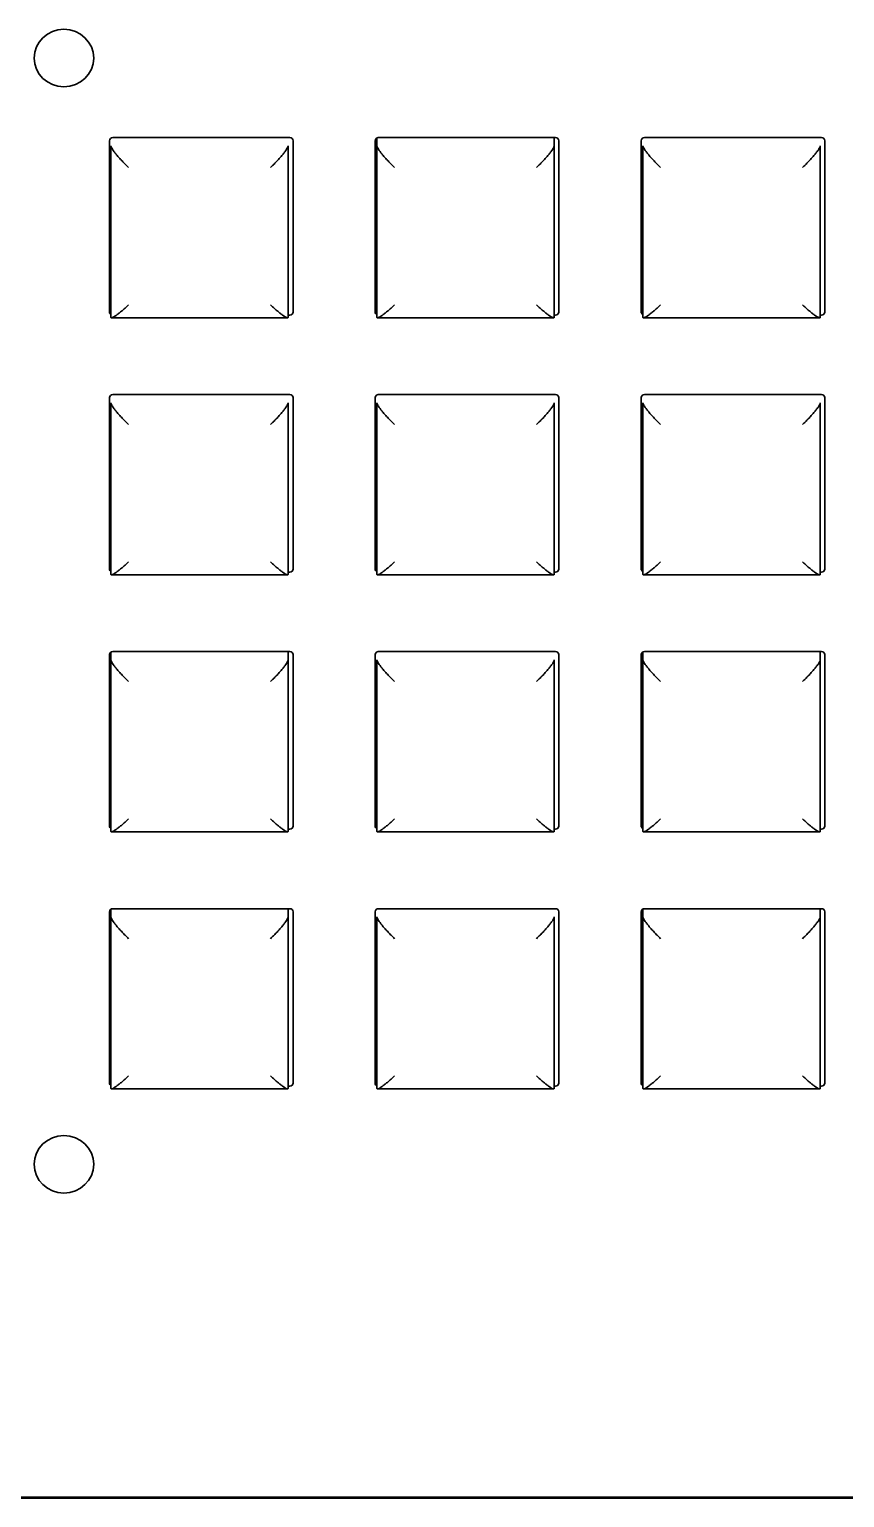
# Model space of a CAD drawing. Header units: inches. Extents: x 25 to 188, y -279 to -12.
# Drawn here: x 117.77 to 127.83, y -109.73 to -91.62 of the extents above; entities that cross this region are included whole.
import ezdxf

# ---------------------------------------------------------------- set-up
doc = ezdxf.new("R2010")
doc.units = ezdxf.units.IN
doc.header["$MEASUREMENT"] = 0
doc.layers.add('front panel', color=7, linetype='Continuous')

# ---------------------------------------------------------------- blocks, each defined once
blk = doc.blocks.new('block 3')
at = {"layer": 'front panel', "color": 7, "lineweight": 35, "true_color": 0xffffff}
for points in [[(118.762, -95.105), (118.762, -92.991)], [(118.779, -93.055), (118.779, -95.169)], [(118.801, -92.953), (120.989, -92.953)], [(120.967, -93.055), (120.967, -95.169)], [(121.028, -92.991), (121.028, -95.105)], [(122.04, -95.105), (122.04, -92.991)], [(122.061, -93.055), (122.061, -92.957)], [(122.061, -93.055), (122.061, -95.169)], [(122.079, -92.953), (124.267, -92.953)], [(124.25, -93.055), (124.25, -92.953)], [(124.25, -93.055), (124.25, -95.169)], [(124.306, -92.991), (124.306, -95.105)], [(125.323, -95.105), (125.323, -92.991)], [(125.344, -93.055), (125.344, -95.169)], [(125.362, -92.953), (127.55, -92.953)], [(127.533, -93.055), (127.533, -95.169)], [(127.589, -92.991), (127.589, -95.105)], [(120.96, -95.177), (118.786, -95.177)], [(120.989, -95.142), (120.967, -95.142)], [(124.242, -95.177), (122.069, -95.177)], [(124.267, -95.142), (124.25, -95.142)], [(127.525, -95.177), (125.352, -95.177)], [(127.55, -95.142), (127.533, -95.142)], [(118.762, -98.276), (118.762, -96.161)], [(118.801, -96.124), (120.989, -96.124)], [(121.028, -96.161), (121.028, -98.276)], [(122.04, -98.276), (122.04, -96.161)], [(122.079, -96.124), (124.267, -96.124)], [(124.306, -96.161), (124.306, -98.276)], [(125.323, -98.276), (125.323, -96.161)], [(125.362, -96.124), (127.55, -96.124)], [(127.589, -96.161), (127.589, -98.276)], [(118.779, -96.226), (118.779, -98.34)], [(120.967, -96.226), (120.967, -98.34)], [(122.061, -96.226), (122.061, -98.34)], [(124.25, -96.226), (124.25, -98.34)], [(125.344, -98.34), (125.344, -96.226)], [(127.533, -96.226), (127.533, -98.34)], [(120.96, -98.347), (118.786, -98.347)], [(120.989, -98.313), (120.967, -98.313)], [(124.242, -98.347), (122.069, -98.347)], [(124.267, -98.313), (124.25, -98.313)], [(127.525, -98.347), (125.352, -98.347)], [(127.55, -98.313), (127.533, -98.313)], [(118.762, -101.446), (118.762, -99.332)], [(118.779, -99.397), (118.779, -99.302)], [(118.779, -99.397), (118.779, -101.511)], [(118.801, -99.295), (120.989, -99.295)], [(120.967, -99.397), (120.967, -99.295)], [(120.967, -99.397), (120.967, -101.511)], [(121.028, -99.332), (121.028, -101.446)], [(122.04, -101.446), (122.04, -99.332)], [(122.061, -99.397), (122.061, -101.511)], [(122.079, -99.295), (124.267, -99.295)], [(124.25, -99.397), (124.25, -101.511)], [(124.306, -99.332), (124.306, -101.446)], [(125.323, -101.446), (125.323, -99.332)], [(125.344, -99.397), (125.344, -99.299)], [(125.344, -99.397), (125.344, -101.511)], [(125.362, -99.295), (127.55, -99.295)], [(127.533, -99.397), (127.533, -99.295)], [(127.533, -99.397), (127.533, -101.511)], [(127.589, -99.332), (127.589, -101.446)], [(120.96, -101.518), (118.786, -101.518)], [(120.989, -101.484), (120.967, -101.484)], [(124.242, -101.518), (122.069, -101.518)], [(124.267, -101.484), (124.25, -101.484)], [(127.525, -101.518), (125.352, -101.518)], [(127.55, -101.484), (127.533, -101.484)], [(118.762, -104.617), (118.762, -102.503)], [(118.779, -102.568), (118.779, -102.473)], [(118.801, -102.466), (120.989, -102.466)], [(120.967, -102.568), (120.967, -102.466)], [(121.028, -102.503), (121.028, -104.617)], [(122.04, -104.617), (122.04, -102.503)], [(122.079, -102.466), (124.267, -102.466)], [(124.306, -102.503), (124.306, -104.617)], [(125.323, -104.617), (125.323, -102.503)], [(125.344, -102.568), (125.344, -102.47)], [(125.362, -102.466), (127.55, -102.466)], [(127.533, -102.568), (127.533, -102.466)], [(127.589, -102.503), (127.589, -104.617)], [(118.779, -104.682), (118.779, -102.568)], [(120.967, -102.568), (120.967, -104.682)], [(122.061, -104.682), (122.061, -102.568)], [(124.25, -102.568), (124.25, -104.682)], [(125.344, -104.682), (125.344, -102.568)], [(127.533, -102.568), (127.533, -104.682)], [(120.96, -104.689), (118.786, -104.689)], [(120.989, -104.655), (120.967, -104.655)], [(124.242, -104.689), (122.069, -104.689)], [(124.267, -104.655), (124.25, -104.655)], [(127.525, -104.689), (125.352, -104.689)], [(127.55, -104.655), (127.533, -104.655)], [(52.226, -109.732), (157.846, -109.732)]]:
    blk.add_lwpolyline(points, dxfattribs=at)
at = {"layer": 'front panel', "color": 7, "lineweight": 50, "true_color": 0xffffff}
blk.add_lwpolyline([(52.226, -109.732), (157.846, -109.732)], dxfattribs=at)
at = {"layer": 'front panel', "color": 7, "lineweight": 35, "true_color": 0xffffff}
for points, knots in [([(117.833, -91.972), (117.833, -91.776), (117.997, -91.617), (118.2, -91.617), (118.402, -91.617), (118.567, -91.776), (118.567, -91.972)], [0, 0, 0, 0, 1, 1, 1, 2, 2, 2, 2]), ([(118.997, -93.323), (118.986, -93.312), (118.974, -93.3), (118.962, -93.288), (118.95, -93.276), (118.938, -93.263), (118.926, -93.251), (118.914, -93.238), (118.902, -93.225), (118.89, -93.212), (118.879, -93.2), (118.868, -93.187), (118.858, -93.175), (118.847, -93.163), (118.838, -93.151), (118.829, -93.14), (118.821, -93.13), (118.813, -93.119), (118.806, -93.11), (118.8, -93.101), (118.795, -93.093), (118.791, -93.085), (118.787, -93.078), (118.783, -93.072), (118.781, -93.067), (118.779, -93.062), (118.779, -93.058), (118.779, -93.055)], [0, 0, 0, 0, 1, 1, 1, 2, 2, 2, 3, 3, 3, 4, 4, 4, 5, 5, 5, 6, 6, 6, 7, 7, 7, 8, 8, 8, 9, 9, 9, 9]), ([(120.748, -93.323), (120.76, -93.312), (120.772, -93.3), (120.784, -93.288), (120.796, -93.276), (120.808, -93.263), (120.82, -93.251), (120.832, -93.238), (120.844, -93.225), (120.855, -93.212), (120.867, -93.2), (120.878, -93.187), (120.888, -93.175), (120.898, -93.163), (120.908, -93.151), (120.917, -93.14), (120.925, -93.13), (120.932, -93.119), (120.939, -93.11), (120.945, -93.101), (120.951, -93.093), (120.955, -93.085), (120.959, -93.078), (120.962, -93.072), (120.964, -93.067), (120.966, -93.062), (120.967, -93.058), (120.967, -93.055)], [0, 0, 0, 0, 1, 1, 1, 2, 2, 2, 3, 3, 3, 4, 4, 4, 5, 5, 5, 6, 6, 6, 7, 7, 7, 8, 8, 8, 9, 9, 9, 9]), ([(122.28, -93.323), (122.268, -93.312), (122.257, -93.3), (122.245, -93.288), (122.233, -93.276), (122.221, -93.263), (122.209, -93.251), (122.197, -93.238), (122.185, -93.225), (122.173, -93.212), (122.162, -93.2), (122.151, -93.187), (122.14, -93.175), (122.13, -93.163), (122.121, -93.151), (122.112, -93.14), (122.104, -93.13), (122.096, -93.119), (122.089, -93.11), (122.083, -93.101), (122.078, -93.093), (122.073, -93.085), (122.069, -93.078), (122.066, -93.072), (122.064, -93.067), (122.062, -93.062), (122.061, -93.058), (122.061, -93.055)], [0, 0, 0, 0, 1, 1, 1, 2, 2, 2, 3, 3, 3, 4, 4, 4, 5, 5, 5, 6, 6, 6, 7, 7, 7, 8, 8, 8, 9, 9, 9, 9]), ([(124.25, -93.055), (124.25, -93.058), (124.249, -93.062), (124.247, -93.067), (124.245, -93.072), (124.242, -93.078), (124.238, -93.085), (124.234, -93.093), (124.228, -93.101), (124.222, -93.11), (124.215, -93.119), (124.208, -93.13), (124.199, -93.14), (124.191, -93.151), (124.181, -93.163), (124.171, -93.175), (124.16, -93.187), (124.149, -93.2), (124.138, -93.212), (124.127, -93.225), (124.115, -93.238), (124.103, -93.251), (124.091, -93.263), (124.079, -93.276), (124.066, -93.288), (124.055, -93.3), (124.043, -93.312), (124.031, -93.323)], [0, 0, 0, 0, 1, 1, 1, 2, 2, 2, 3, 3, 3, 4, 4, 4, 5, 5, 5, 6, 6, 6, 7, 7, 7, 8, 8, 8, 9, 9, 9, 9]), ([(125.344, -93.055), (125.344, -93.058), (125.345, -93.062), (125.347, -93.067), (125.349, -93.072), (125.352, -93.078), (125.356, -93.085), (125.361, -93.093), (125.366, -93.101), (125.372, -93.11), (125.379, -93.119), (125.387, -93.13), (125.395, -93.14), (125.404, -93.151), (125.413, -93.163), (125.423, -93.175), (125.434, -93.187), (125.445, -93.2), (125.456, -93.212), (125.468, -93.225), (125.479, -93.238), (125.492, -93.251), (125.503, -93.263), (125.516, -93.276), (125.528, -93.288), (125.539, -93.3), (125.551, -93.312), (125.563, -93.323)], [0, 0, 0, 0, 1, 1, 1, 2, 2, 2, 3, 3, 3, 4, 4, 4, 5, 5, 5, 6, 6, 6, 7, 7, 7, 8, 8, 8, 9, 9, 9, 9]), ([(127.533, -93.055), (127.533, -93.058), (127.532, -93.062), (127.53, -93.067), (127.528, -93.072), (127.525, -93.078), (127.521, -93.085), (127.516, -93.093), (127.511, -93.101), (127.505, -93.11), (127.498, -93.119), (127.49, -93.13), (127.482, -93.14), (127.473, -93.151), (127.464, -93.163), (127.454, -93.175), (127.443, -93.187), (127.432, -93.2), (127.421, -93.212), (127.409, -93.225), (127.398, -93.238), (127.385, -93.251), (127.374, -93.263), (127.361, -93.276), (127.349, -93.288), (127.338, -93.3), (127.326, -93.312), (127.314, -93.323)], [0, 0, 0, 0, 1, 1, 1, 2, 2, 2, 3, 3, 3, 4, 4, 4, 5, 5, 5, 6, 6, 6, 7, 7, 7, 8, 8, 8, 9, 9, 9, 9]), ([(118.786, -95.177), (118.787, -95.177), (118.789, -95.176), (118.791, -95.176), (118.795, -95.175), (118.8, -95.173), (118.806, -95.17), (118.813, -95.166), (118.821, -95.162), (118.829, -95.156), (118.838, -95.151), (118.847, -95.144), (118.858, -95.136), (118.868, -95.128), (118.879, -95.12), (118.89, -95.11), (118.902, -95.101), (118.914, -95.091), (118.926, -95.08), (118.938, -95.07), (118.95, -95.059), (118.962, -95.048), (118.974, -95.037), (118.986, -95.026), (118.997, -95.014)], [0, 0, 0, 0, 1, 1, 1, 2, 2, 2, 3, 3, 3, 4, 4, 4, 5, 5, 5, 6, 6, 6, 7, 7, 7, 8, 8, 8, 8]), ([(120.96, -95.177), (120.958, -95.177), (120.957, -95.176), (120.955, -95.176), (120.951, -95.175), (120.945, -95.173), (120.939, -95.17), (120.932, -95.166), (120.925, -95.162), (120.917, -95.156), (120.908, -95.151), (120.898, -95.144), (120.888, -95.136), (120.878, -95.128), (120.867, -95.12), (120.855, -95.11), (120.844, -95.101), (120.832, -95.091), (120.82, -95.08), (120.808, -95.07), (120.796, -95.059), (120.784, -95.048), (120.772, -95.037), (120.76, -95.026), (120.748, -95.014)], [0, 0, 0, 0, 1, 1, 1, 2, 2, 2, 3, 3, 3, 4, 4, 4, 5, 5, 5, 6, 6, 6, 7, 7, 7, 8, 8, 8, 8]), ([(122.069, -95.177), (122.07, -95.177), (122.072, -95.176), (122.073, -95.176), (122.078, -95.175), (122.083, -95.173), (122.089, -95.17), (122.096, -95.166), (122.104, -95.162), (122.112, -95.156), (122.121, -95.151), (122.13, -95.144), (122.14, -95.136), (122.151, -95.128), (122.162, -95.12), (122.173, -95.11), (122.185, -95.101), (122.197, -95.091), (122.209, -95.08), (122.221, -95.07), (122.233, -95.059), (122.245, -95.048), (122.257, -95.037), (122.268, -95.026), (122.28, -95.014)], [0, 0, 0, 0, 1, 1, 1, 2, 2, 2, 3, 3, 3, 4, 4, 4, 5, 5, 5, 6, 6, 6, 7, 7, 7, 8, 8, 8, 8]), ([(124.242, -95.177), (124.241, -95.177), (124.24, -95.176), (124.238, -95.176), (124.234, -95.175), (124.228, -95.173), (124.222, -95.17), (124.215, -95.166), (124.208, -95.162), (124.199, -95.156), (124.191, -95.151), (124.181, -95.144), (124.171, -95.136), (124.16, -95.128), (124.149, -95.12), (124.138, -95.11), (124.127, -95.101), (124.115, -95.091), (124.103, -95.08), (124.091, -95.07), (124.079, -95.059), (124.066, -95.048), (124.055, -95.037), (124.043, -95.026), (124.031, -95.014)], [0, 0, 0, 0, 1, 1, 1, 2, 2, 2, 3, 3, 3, 4, 4, 4, 5, 5, 5, 6, 6, 6, 7, 7, 7, 8, 8, 8, 8]), ([(125.352, -95.177), (125.353, -95.177), (125.355, -95.176), (125.356, -95.176), (125.361, -95.175), (125.366, -95.173), (125.372, -95.17), (125.379, -95.166), (125.387, -95.162), (125.395, -95.156), (125.404, -95.151), (125.413, -95.144), (125.423, -95.136), (125.434, -95.128), (125.445, -95.12), (125.456, -95.11), (125.468, -95.101), (125.479, -95.091), (125.492, -95.08), (125.503, -95.07), (125.516, -95.059), (125.528, -95.048), (125.539, -95.037), (125.551, -95.026), (125.563, -95.014)], [0, 0, 0, 0, 1, 1, 1, 2, 2, 2, 3, 3, 3, 4, 4, 4, 5, 5, 5, 6, 6, 6, 7, 7, 7, 8, 8, 8, 8]), ([(127.314, -95.014), (127.326, -95.026), (127.338, -95.037), (127.349, -95.048), (127.361, -95.059), (127.374, -95.07), (127.385, -95.08), (127.398, -95.091), (127.409, -95.101), (127.421, -95.11), (127.432, -95.12), (127.443, -95.128), (127.454, -95.136), (127.464, -95.144), (127.473, -95.151), (127.482, -95.156), (127.49, -95.162), (127.498, -95.166), (127.505, -95.17), (127.511, -95.173), (127.516, -95.175), (127.521, -95.176), (127.522, -95.176), (127.524, -95.177), (127.525, -95.177)], [0, 0, 0, 0, 1, 1, 1, 2, 2, 2, 3, 3, 3, 4, 4, 4, 5, 5, 5, 6, 6, 6, 7, 7, 7, 8, 8, 8, 8]), ([(118.779, -95.169), (118.779, -95.172), (118.779, -95.174), (118.781, -95.175), (118.783, -95.176), (118.784, -95.177), (118.786, -95.177)], [0, 0, 0, 0, 1, 1, 1, 2, 2, 2, 2]), ([(120.967, -95.169), (120.967, -95.172), (120.966, -95.174), (120.964, -95.175), (120.963, -95.176), (120.962, -95.177), (120.96, -95.177)], [0, 0, 0, 0, 1, 1, 1, 2, 2, 2, 2]), ([(122.061, -95.169), (122.061, -95.172), (122.062, -95.174), (122.064, -95.175), (122.065, -95.176), (122.067, -95.177), (122.069, -95.177)], [0, 0, 0, 0, 1, 1, 1, 2, 2, 2, 2]), ([(124.25, -95.169), (124.25, -95.172), (124.249, -95.174), (124.247, -95.175), (124.246, -95.176), (124.244, -95.177), (124.242, -95.177)], [0, 0, 0, 0, 1, 1, 1, 2, 2, 2, 2]), ([(125.344, -95.169), (125.344, -95.172), (125.345, -95.174), (125.347, -95.175), (125.348, -95.176), (125.35, -95.177), (125.352, -95.177)], [0, 0, 0, 0, 1, 1, 1, 2, 2, 2, 2]), ([(127.525, -95.177), (127.527, -95.177), (127.529, -95.176), (127.53, -95.175), (127.532, -95.174), (127.533, -95.172), (127.533, -95.169)], [0, 0, 0, 0, 1, 1, 1, 2, 2, 2, 2]), ([(118.997, -96.494), (118.986, -96.483), (118.974, -96.471), (118.962, -96.459), (118.95, -96.447), (118.938, -96.434), (118.926, -96.422), (118.914, -96.409), (118.902, -96.396), (118.89, -96.383), (118.879, -96.371), (118.868, -96.358), (118.858, -96.346), (118.847, -96.334), (118.838, -96.322), (118.829, -96.311), (118.821, -96.301), (118.813, -96.29), (118.806, -96.281), (118.8, -96.272), (118.795, -96.264), (118.791, -96.256), (118.787, -96.249), (118.783, -96.243), (118.781, -96.238), (118.779, -96.233), (118.779, -96.229), (118.779, -96.226)], [0, 0, 0, 0, 1, 1, 1, 2, 2, 2, 3, 3, 3, 4, 4, 4, 5, 5, 5, 6, 6, 6, 7, 7, 7, 8, 8, 8, 9, 9, 9, 9]), ([(120.748, -96.494), (120.76, -96.483), (120.772, -96.471), (120.784, -96.459), (120.796, -96.447), (120.808, -96.434), (120.82, -96.422), (120.832, -96.409), (120.844, -96.396), (120.855, -96.383), (120.867, -96.371), (120.878, -96.358), (120.888, -96.346), (120.898, -96.334), (120.908, -96.322), (120.917, -96.311), (120.925, -96.301), (120.932, -96.29), (120.939, -96.281), (120.945, -96.272), (120.951, -96.264), (120.955, -96.256), (120.959, -96.249), (120.962, -96.243), (120.964, -96.238), (120.966, -96.233), (120.967, -96.229), (120.967, -96.226)], [0, 0, 0, 0, 1, 1, 1, 2, 2, 2, 3, 3, 3, 4, 4, 4, 5, 5, 5, 6, 6, 6, 7, 7, 7, 8, 8, 8, 9, 9, 9, 9]), ([(122.061, -96.226), (122.061, -96.229), (122.062, -96.233), (122.064, -96.238), (122.066, -96.243), (122.069, -96.249), (122.073, -96.256), (122.078, -96.264), (122.083, -96.272), (122.089, -96.281), (122.096, -96.29), (122.104, -96.301), (122.112, -96.311), (122.121, -96.322), (122.13, -96.334), (122.14, -96.346), (122.151, -96.358), (122.162, -96.371), (122.173, -96.383), (122.185, -96.396), (122.197, -96.409), (122.209, -96.422), (122.221, -96.434), (122.233, -96.447), (122.245, -96.459), (122.257, -96.471), (122.268, -96.483), (122.28, -96.494)], [0, 0, 0, 0, 1, 1, 1, 2, 2, 2, 3, 3, 3, 4, 4, 4, 5, 5, 5, 6, 6, 6, 7, 7, 7, 8, 8, 8, 9, 9, 9, 9]), ([(124.25, -96.226), (124.25, -96.229), (124.249, -96.233), (124.247, -96.238), (124.245, -96.243), (124.242, -96.249), (124.238, -96.256), (124.234, -96.264), (124.228, -96.272), (124.222, -96.281), (124.215, -96.29), (124.208, -96.301), (124.199, -96.311), (124.191, -96.322), (124.181, -96.334), (124.171, -96.346), (124.16, -96.358), (124.149, -96.371), (124.138, -96.383), (124.127, -96.396), (124.115, -96.409), (124.103, -96.422), (124.091, -96.434), (124.079, -96.447), (124.066, -96.459), (124.055, -96.471), (124.043, -96.483), (124.031, -96.494)], [0, 0, 0, 0, 1, 1, 1, 2, 2, 2, 3, 3, 3, 4, 4, 4, 5, 5, 5, 6, 6, 6, 7, 7, 7, 8, 8, 8, 9, 9, 9, 9]), ([(125.344, -96.226), (125.344, -96.229), (125.345, -96.233), (125.347, -96.238), (125.349, -96.243), (125.352, -96.249), (125.356, -96.256), (125.361, -96.264), (125.366, -96.272), (125.372, -96.281), (125.379, -96.29), (125.387, -96.301), (125.395, -96.311), (125.404, -96.322), (125.413, -96.334), (125.423, -96.346), (125.434, -96.358), (125.445, -96.371), (125.456, -96.383), (125.468, -96.396), (125.479, -96.409), (125.492, -96.422), (125.503, -96.434), (125.516, -96.447), (125.528, -96.459), (125.539, -96.471), (125.551, -96.483), (125.563, -96.494)], [0, 0, 0, 0, 1, 1, 1, 2, 2, 2, 3, 3, 3, 4, 4, 4, 5, 5, 5, 6, 6, 6, 7, 7, 7, 8, 8, 8, 9, 9, 9, 9]), ([(127.533, -96.226), (127.533, -96.229), (127.532, -96.233), (127.53, -96.238), (127.528, -96.243), (127.525, -96.249), (127.521, -96.256), (127.516, -96.264), (127.511, -96.272), (127.505, -96.281), (127.498, -96.29), (127.49, -96.301), (127.482, -96.311), (127.473, -96.322), (127.464, -96.334), (127.454, -96.346), (127.443, -96.358), (127.432, -96.371), (127.421, -96.383), (127.409, -96.396), (127.398, -96.409), (127.385, -96.422), (127.374, -96.434), (127.361, -96.447), (127.349, -96.459), (127.338, -96.471), (127.326, -96.483), (127.314, -96.494)], [0, 0, 0, 0, 1, 1, 1, 2, 2, 2, 3, 3, 3, 4, 4, 4, 5, 5, 5, 6, 6, 6, 7, 7, 7, 8, 8, 8, 9, 9, 9, 9]), ([(118.786, -98.347), (118.784, -98.347), (118.783, -98.347), (118.781, -98.346), (118.779, -98.345), (118.779, -98.343), (118.779, -98.34)], [0, 0, 0, 0, 1, 1, 1, 2, 2, 2, 2]), ([(118.997, -98.185), (118.986, -98.197), (118.974, -98.208), (118.962, -98.219), (118.95, -98.23), (118.938, -98.241), (118.926, -98.251), (118.914, -98.262), (118.902, -98.272), (118.89, -98.281), (118.879, -98.291), (118.868, -98.299), (118.858, -98.307), (118.847, -98.315), (118.838, -98.322), (118.829, -98.327), (118.821, -98.333), (118.813, -98.337), (118.806, -98.341), (118.8, -98.344), (118.795, -98.346), (118.791, -98.347), (118.789, -98.347), (118.787, -98.347), (118.786, -98.347)], [0, 0, 0, 0, 1, 1, 1, 2, 2, 2, 3, 3, 3, 4, 4, 4, 5, 5, 5, 6, 6, 6, 7, 7, 7, 8, 8, 8, 8]), ([(120.748, -98.185), (120.76, -98.197), (120.772, -98.208), (120.784, -98.219), (120.796, -98.23), (120.808, -98.241), (120.82, -98.251), (120.832, -98.262), (120.844, -98.272), (120.855, -98.281), (120.867, -98.291), (120.878, -98.299), (120.888, -98.307), (120.898, -98.315), (120.908, -98.322), (120.917, -98.327), (120.925, -98.333), (120.932, -98.337), (120.939, -98.341), (120.945, -98.344), (120.951, -98.346), (120.955, -98.347), (120.957, -98.347), (120.958, -98.347), (120.96, -98.347)], [0, 0, 0, 0, 1, 1, 1, 2, 2, 2, 3, 3, 3, 4, 4, 4, 5, 5, 5, 6, 6, 6, 7, 7, 7, 8, 8, 8, 8]), ([(120.96, -98.347), (120.962, -98.347), (120.963, -98.347), (120.964, -98.346), (120.966, -98.345), (120.967, -98.343), (120.967, -98.34)], [0, 0, 0, 0, 1, 1, 1, 2, 2, 2, 2]), ([(122.069, -98.347), (122.067, -98.347), (122.065, -98.347), (122.064, -98.346), (122.062, -98.345), (122.061, -98.343), (122.061, -98.34)], [0, 0, 0, 0, 1, 1, 1, 2, 2, 2, 2]), ([(122.28, -98.185), (122.268, -98.197), (122.257, -98.208), (122.245, -98.219), (122.233, -98.23), (122.221, -98.241), (122.209, -98.251), (122.197, -98.262), (122.185, -98.272), (122.173, -98.281), (122.162, -98.291), (122.151, -98.299), (122.14, -98.307), (122.13, -98.315), (122.121, -98.322), (122.112, -98.327), (122.104, -98.333), (122.096, -98.337), (122.089, -98.341), (122.083, -98.344), (122.078, -98.346), (122.073, -98.347), (122.072, -98.347), (122.07, -98.347), (122.069, -98.347)], [0, 0, 0, 0, 1, 1, 1, 2, 2, 2, 3, 3, 3, 4, 4, 4, 5, 5, 5, 6, 6, 6, 7, 7, 7, 8, 8, 8, 8]), ([(124.242, -98.347), (124.241, -98.347), (124.24, -98.347), (124.238, -98.347), (124.234, -98.346), (124.228, -98.344), (124.222, -98.341), (124.215, -98.337), (124.208, -98.333), (124.199, -98.327), (124.191, -98.322), (124.181, -98.315), (124.171, -98.307), (124.16, -98.299), (124.149, -98.291), (124.138, -98.281), (124.127, -98.272), (124.115, -98.262), (124.103, -98.251), (124.091, -98.241), (124.079, -98.23), (124.066, -98.219), (124.055, -98.208), (124.043, -98.197), (124.031, -98.185)], [0, 0, 0, 0, 1, 1, 1, 2, 2, 2, 3, 3, 3, 4, 4, 4, 5, 5, 5, 6, 6, 6, 7, 7, 7, 8, 8, 8, 8]), ([(124.25, -98.34), (124.25, -98.343), (124.249, -98.345), (124.247, -98.346), (124.246, -98.347), (124.244, -98.347), (124.242, -98.347)], [0, 0, 0, 0, 1, 1, 1, 2, 2, 2, 2]), ([(125.344, -98.34), (125.344, -98.343), (125.345, -98.345), (125.347, -98.346), (125.348, -98.347), (125.35, -98.347), (125.352, -98.347)], [0, 0, 0, 0, 1, 1, 1, 2, 2, 2, 2]), ([(125.352, -98.347), (125.353, -98.347), (125.355, -98.347), (125.356, -98.347), (125.361, -98.346), (125.366, -98.344), (125.372, -98.341), (125.379, -98.337), (125.387, -98.333), (125.395, -98.327), (125.404, -98.322), (125.413, -98.315), (125.423, -98.307), (125.434, -98.299), (125.445, -98.291), (125.456, -98.281), (125.468, -98.272), (125.479, -98.262), (125.492, -98.251), (125.503, -98.241), (125.516, -98.23), (125.528, -98.219), (125.539, -98.208), (125.551, -98.197), (125.563, -98.185)], [0, 0, 0, 0, 1, 1, 1, 2, 2, 2, 3, 3, 3, 4, 4, 4, 5, 5, 5, 6, 6, 6, 7, 7, 7, 8, 8, 8, 8]), ([(127.525, -98.347), (127.524, -98.347), (127.522, -98.347), (127.521, -98.347), (127.516, -98.346), (127.511, -98.344), (127.505, -98.341), (127.498, -98.337), (127.49, -98.333), (127.482, -98.327), (127.473, -98.322), (127.464, -98.315), (127.454, -98.307), (127.443, -98.299), (127.432, -98.291), (127.421, -98.281), (127.409, -98.272), (127.398, -98.262), (127.385, -98.251), (127.374, -98.241), (127.361, -98.23), (127.349, -98.219), (127.338, -98.208), (127.326, -98.197), (127.314, -98.185)], [0, 0, 0, 0, 1, 1, 1, 2, 2, 2, 3, 3, 3, 4, 4, 4, 5, 5, 5, 6, 6, 6, 7, 7, 7, 8, 8, 8, 8]), ([(127.533, -98.34), (127.533, -98.343), (127.532, -98.345), (127.53, -98.346), (127.529, -98.347), (127.527, -98.347), (127.525, -98.347)], [0, 0, 0, 0, 1, 1, 1, 2, 2, 2, 2]), ([(118.997, -99.665), (118.986, -99.654), (118.974, -99.642), (118.962, -99.63), (118.95, -99.618), (118.938, -99.605), (118.926, -99.593), (118.914, -99.58), (118.902, -99.567), (118.89, -99.554), (118.879, -99.542), (118.868, -99.529), (118.858, -99.517), (118.847, -99.505), (118.838, -99.493), (118.829, -99.482), (118.821, -99.472), (118.813, -99.461), (118.806, -99.452), (118.8, -99.443), (118.795, -99.435), (118.791, -99.427), (118.787, -99.42), (118.783, -99.414), (118.781, -99.409), (118.779, -99.404), (118.779, -99.4), (118.779, -99.397)], [0, 0, 0, 0, 1, 1, 1, 2, 2, 2, 3, 3, 3, 4, 4, 4, 5, 5, 5, 6, 6, 6, 7, 7, 7, 8, 8, 8, 9, 9, 9, 9]), ([(120.967, -99.397), (120.967, -99.4), (120.966, -99.404), (120.964, -99.409), (120.962, -99.414), (120.959, -99.42), (120.955, -99.427), (120.951, -99.435), (120.945, -99.443), (120.939, -99.452), (120.932, -99.461), (120.925, -99.472), (120.917, -99.482), (120.908, -99.493), (120.898, -99.505), (120.888, -99.517), (120.878, -99.529), (120.867, -99.542), (120.855, -99.554), (120.844, -99.567), (120.832, -99.58), (120.82, -99.593), (120.808, -99.605), (120.796, -99.618), (120.784, -99.63), (120.772, -99.642), (120.76, -99.654), (120.748, -99.665)], [0, 0, 0, 0, 1, 1, 1, 2, 2, 2, 3, 3, 3, 4, 4, 4, 5, 5, 5, 6, 6, 6, 7, 7, 7, 8, 8, 8, 9, 9, 9, 9]), ([(122.061, -99.397), (122.061, -99.4), (122.062, -99.404), (122.064, -99.409), (122.066, -99.414), (122.069, -99.42), (122.073, -99.427), (122.078, -99.435), (122.083, -99.443), (122.089, -99.452), (122.096, -99.461), (122.104, -99.472), (122.112, -99.482), (122.121, -99.493), (122.13, -99.505), (122.14, -99.517), (122.151, -99.529), (122.162, -99.542), (122.173, -99.554), (122.185, -99.567), (122.197, -99.58), (122.209, -99.593), (122.221, -99.605), (122.233, -99.618), (122.245, -99.63), (122.257, -99.642), (122.268, -99.654), (122.28, -99.665)], [0, 0, 0, 0, 1, 1, 1, 2, 2, 2, 3, 3, 3, 4, 4, 4, 5, 5, 5, 6, 6, 6, 7, 7, 7, 8, 8, 8, 9, 9, 9, 9]), ([(124.25, -99.397), (124.25, -99.4), (124.249, -99.404), (124.247, -99.409), (124.245, -99.414), (124.242, -99.42), (124.238, -99.427), (124.234, -99.435), (124.228, -99.443), (124.222, -99.452), (124.215, -99.461), (124.208, -99.472), (124.199, -99.482), (124.191, -99.493), (124.181, -99.505), (124.171, -99.517), (124.16, -99.529), (124.149, -99.542), (124.138, -99.554), (124.127, -99.567), (124.115, -99.58), (124.103, -99.593), (124.091, -99.605), (124.079, -99.618), (124.066, -99.63), (124.055, -99.642), (124.043, -99.654), (124.031, -99.665)], [0, 0, 0, 0, 1, 1, 1, 2, 2, 2, 3, 3, 3, 4, 4, 4, 5, 5, 5, 6, 6, 6, 7, 7, 7, 8, 8, 8, 9, 9, 9, 9]), ([(125.344, -99.397), (125.344, -99.4), (125.345, -99.404), (125.347, -99.409), (125.349, -99.414), (125.352, -99.42), (125.356, -99.427), (125.361, -99.435), (125.366, -99.443), (125.372, -99.452), (125.379, -99.461), (125.387, -99.472), (125.395, -99.482), (125.404, -99.493), (125.413, -99.505), (125.423, -99.517), (125.434, -99.529), (125.445, -99.542), (125.456, -99.554), (125.468, -99.567), (125.479, -99.58), (125.492, -99.593), (125.503, -99.605), (125.516, -99.618), (125.528, -99.63), (125.539, -99.642), (125.551, -99.654), (125.563, -99.665)], [0, 0, 0, 0, 1, 1, 1, 2, 2, 2, 3, 3, 3, 4, 4, 4, 5, 5, 5, 6, 6, 6, 7, 7, 7, 8, 8, 8, 9, 9, 9, 9]), ([(127.533, -99.397), (127.533, -99.4), (127.532, -99.404), (127.53, -99.409), (127.528, -99.414), (127.525, -99.42), (127.521, -99.427), (127.516, -99.435), (127.511, -99.443), (127.505, -99.452), (127.498, -99.461), (127.49, -99.472), (127.482, -99.482), (127.473, -99.493), (127.464, -99.505), (127.454, -99.517), (127.443, -99.529), (127.432, -99.542), (127.421, -99.554), (127.409, -99.567), (127.398, -99.58), (127.385, -99.593), (127.374, -99.605), (127.361, -99.618), (127.349, -99.63), (127.338, -99.642), (127.326, -99.654), (127.314, -99.665)], [0, 0, 0, 0, 1, 1, 1, 2, 2, 2, 3, 3, 3, 4, 4, 4, 5, 5, 5, 6, 6, 6, 7, 7, 7, 8, 8, 8, 9, 9, 9, 9]), ([(118.786, -101.518), (118.787, -101.518), (118.789, -101.518), (118.791, -101.518), (118.795, -101.517), (118.8, -101.515), (118.806, -101.512), (118.813, -101.508), (118.821, -101.504), (118.829, -101.498), (118.838, -101.493), (118.847, -101.486), (118.858, -101.478), (118.868, -101.47), (118.879, -101.462), (118.89, -101.452), (118.902, -101.443), (118.914, -101.433), (118.926, -101.422), (118.938, -101.412), (118.95, -101.401), (118.962, -101.39), (118.974, -101.379), (118.986, -101.368), (118.997, -101.356)], [0, 0, 0, 0, 1, 1, 1, 2, 2, 2, 3, 3, 3, 4, 4, 4, 5, 5, 5, 6, 6, 6, 7, 7, 7, 8, 8, 8, 8]), ([(120.96, -101.518), (120.958, -101.518), (120.957, -101.518), (120.955, -101.518), (120.951, -101.517), (120.945, -101.515), (120.939, -101.512), (120.932, -101.508), (120.925, -101.504), (120.917, -101.498), (120.908, -101.493), (120.898, -101.486), (120.888, -101.478), (120.878, -101.47), (120.867, -101.462), (120.855, -101.452), (120.844, -101.443), (120.832, -101.433), (120.82, -101.422), (120.808, -101.412), (120.796, -101.401), (120.784, -101.39), (120.772, -101.379), (120.76, -101.368), (120.748, -101.356)], [0, 0, 0, 0, 1, 1, 1, 2, 2, 2, 3, 3, 3, 4, 4, 4, 5, 5, 5, 6, 6, 6, 7, 7, 7, 8, 8, 8, 8]), ([(122.069, -101.518), (122.07, -101.518), (122.072, -101.518), (122.073, -101.518), (122.078, -101.517), (122.083, -101.515), (122.089, -101.512), (122.096, -101.508), (122.104, -101.504), (122.112, -101.498), (122.121, -101.493), (122.13, -101.486), (122.14, -101.478), (122.151, -101.47), (122.162, -101.462), (122.173, -101.452), (122.185, -101.443), (122.197, -101.433), (122.209, -101.422), (122.221, -101.412), (122.233, -101.401), (122.245, -101.39), (122.257, -101.379), (122.268, -101.368), (122.28, -101.356)], [0, 0, 0, 0, 1, 1, 1, 2, 2, 2, 3, 3, 3, 4, 4, 4, 5, 5, 5, 6, 6, 6, 7, 7, 7, 8, 8, 8, 8]), ([(124.031, -101.356), (124.043, -101.368), (124.055, -101.379), (124.066, -101.39), (124.079, -101.401), (124.091, -101.412), (124.103, -101.422), (124.115, -101.433), (124.127, -101.443), (124.138, -101.452), (124.149, -101.462), (124.16, -101.47), (124.171, -101.478), (124.181, -101.486), (124.191, -101.493), (124.199, -101.498), (124.208, -101.504), (124.215, -101.508), (124.222, -101.512), (124.228, -101.515), (124.234, -101.517), (124.238, -101.518), (124.24, -101.518), (124.241, -101.518), (124.242, -101.518)], [0, 0, 0, 0, 1, 1, 1, 2, 2, 2, 3, 3, 3, 4, 4, 4, 5, 5, 5, 6, 6, 6, 7, 7, 7, 8, 8, 8, 8]), ([(125.563, -101.356), (125.551, -101.368), (125.539, -101.379), (125.528, -101.39), (125.516, -101.401), (125.503, -101.412), (125.492, -101.422), (125.479, -101.433), (125.468, -101.443), (125.456, -101.452), (125.445, -101.462), (125.434, -101.47), (125.423, -101.478), (125.413, -101.486), (125.404, -101.493), (125.395, -101.498), (125.387, -101.504), (125.379, -101.508), (125.372, -101.512), (125.366, -101.515), (125.361, -101.517), (125.356, -101.518), (125.355, -101.518), (125.353, -101.518), (125.352, -101.518)], [0, 0, 0, 0, 1, 1, 1, 2, 2, 2, 3, 3, 3, 4, 4, 4, 5, 5, 5, 6, 6, 6, 7, 7, 7, 8, 8, 8, 8]), ([(127.525, -101.518), (127.524, -101.518), (127.522, -101.518), (127.521, -101.518), (127.516, -101.517), (127.511, -101.515), (127.505, -101.512), (127.498, -101.508), (127.49, -101.504), (127.482, -101.498), (127.473, -101.493), (127.464, -101.486), (127.454, -101.478), (127.443, -101.47), (127.432, -101.462), (127.421, -101.452), (127.409, -101.443), (127.398, -101.433), (127.385, -101.422), (127.374, -101.412), (127.361, -101.401), (127.349, -101.39), (127.338, -101.379), (127.326, -101.368), (127.314, -101.356)], [0, 0, 0, 0, 1, 1, 1, 2, 2, 2, 3, 3, 3, 4, 4, 4, 5, 5, 5, 6, 6, 6, 7, 7, 7, 8, 8, 8, 8]), ([(118.779, -101.511), (118.779, -101.514), (118.779, -101.516), (118.781, -101.517), (118.783, -101.518), (118.784, -101.518), (118.786, -101.518)], [0, 0, 0, 0, 1, 1, 1, 2, 2, 2, 2]), ([(120.967, -101.511), (120.967, -101.514), (120.966, -101.516), (120.964, -101.517), (120.963, -101.518), (120.962, -101.518), (120.96, -101.518)], [0, 0, 0, 0, 1, 1, 1, 2, 2, 2, 2]), ([(122.061, -101.511), (122.061, -101.514), (122.062, -101.516), (122.064, -101.517), (122.065, -101.518), (122.067, -101.518), (122.069, -101.518)], [0, 0, 0, 0, 1, 1, 1, 2, 2, 2, 2]), ([(124.242, -101.518), (124.244, -101.518), (124.246, -101.518), (124.247, -101.517), (124.249, -101.516), (124.25, -101.514), (124.25, -101.511)], [0, 0, 0, 0, 1, 1, 1, 2, 2, 2, 2]), ([(125.352, -101.518), (125.35, -101.518), (125.348, -101.518), (125.347, -101.517), (125.345, -101.516), (125.344, -101.514), (125.344, -101.511)], [0, 0, 0, 0, 1, 1, 1, 2, 2, 2, 2]), ([(127.533, -101.511), (127.533, -101.514), (127.532, -101.516), (127.53, -101.517), (127.529, -101.518), (127.527, -101.518), (127.525, -101.518)], [0, 0, 0, 0, 1, 1, 1, 2, 2, 2, 2]), ([(118.779, -102.568), (118.779, -102.571), (118.779, -102.575), (118.781, -102.58), (118.783, -102.585), (118.787, -102.591), (118.791, -102.598), (118.795, -102.606), (118.8, -102.614), (118.806, -102.623), (118.813, -102.632), (118.821, -102.642), (118.829, -102.653), (118.838, -102.664), (118.847, -102.676), (118.858, -102.688), (118.868, -102.7), (118.879, -102.713), (118.89, -102.725), (118.902, -102.738), (118.914, -102.751), (118.926, -102.764), (118.938, -102.776), (118.95, -102.789), (118.962, -102.801), (118.974, -102.813), (118.986, -102.825), (118.997, -102.836)], [0, 0, 0, 0, 1, 1, 1, 2, 2, 2, 3, 3, 3, 4, 4, 4, 5, 5, 5, 6, 6, 6, 7, 7, 7, 8, 8, 8, 9, 9, 9, 9]), ([(120.967, -102.568), (120.967, -102.571), (120.966, -102.575), (120.964, -102.58), (120.962, -102.585), (120.959, -102.591), (120.955, -102.598), (120.951, -102.606), (120.945, -102.614), (120.939, -102.623), (120.932, -102.632), (120.925, -102.642), (120.917, -102.653), (120.908, -102.664), (120.898, -102.676), (120.888, -102.688), (120.878, -102.7), (120.867, -102.713), (120.855, -102.725), (120.844, -102.738), (120.832, -102.751), (120.82, -102.764), (120.808, -102.776), (120.796, -102.789), (120.784, -102.801), (120.772, -102.813), (120.76, -102.825), (120.748, -102.836)], [0, 0, 0, 0, 1, 1, 1, 2, 2, 2, 3, 3, 3, 4, 4, 4, 5, 5, 5, 6, 6, 6, 7, 7, 7, 8, 8, 8, 9, 9, 9, 9]), ([(122.061, -102.568), (122.061, -102.571), (122.062, -102.575), (122.064, -102.58), (122.066, -102.585), (122.069, -102.591), (122.073, -102.598), (122.078, -102.606), (122.083, -102.614), (122.089, -102.623), (122.096, -102.632), (122.104, -102.642), (122.112, -102.653), (122.121, -102.664), (122.13, -102.676), (122.14, -102.688), (122.151, -102.7), (122.162, -102.713), (122.173, -102.725), (122.185, -102.738), (122.197, -102.751), (122.209, -102.764), (122.221, -102.776), (122.233, -102.789), (122.245, -102.801), (122.257, -102.813), (122.268, -102.825), (122.28, -102.836)], [0, 0, 0, 0, 1, 1, 1, 2, 2, 2, 3, 3, 3, 4, 4, 4, 5, 5, 5, 6, 6, 6, 7, 7, 7, 8, 8, 8, 9, 9, 9, 9]), ([(124.25, -102.568), (124.25, -102.571), (124.249, -102.575), (124.247, -102.58), (124.245, -102.585), (124.242, -102.591), (124.238, -102.598), (124.234, -102.606), (124.228, -102.614), (124.222, -102.623), (124.215, -102.632), (124.208, -102.642), (124.199, -102.653), (124.191, -102.664), (124.181, -102.676), (124.171, -102.688), (124.16, -102.7), (124.149, -102.713), (124.138, -102.725), (124.127, -102.738), (124.115, -102.751), (124.103, -102.764), (124.091, -102.776), (124.079, -102.789), (124.066, -102.801), (124.055, -102.813), (124.043, -102.825), (124.031, -102.836)], [0, 0, 0, 0, 1, 1, 1, 2, 2, 2, 3, 3, 3, 4, 4, 4, 5, 5, 5, 6, 6, 6, 7, 7, 7, 8, 8, 8, 9, 9, 9, 9]), ([(125.344, -102.568), (125.344, -102.571), (125.345, -102.575), (125.347, -102.58), (125.349, -102.585), (125.352, -102.591), (125.356, -102.598), (125.361, -102.606), (125.366, -102.614), (125.372, -102.623), (125.379, -102.632), (125.387, -102.642), (125.395, -102.653), (125.404, -102.664), (125.413, -102.676), (125.423, -102.688), (125.434, -102.7), (125.445, -102.713), (125.456, -102.725), (125.468, -102.738), (125.479, -102.751), (125.492, -102.764), (125.503, -102.776), (125.516, -102.789), (125.528, -102.801), (125.539, -102.813), (125.551, -102.825), (125.563, -102.836)], [0, 0, 0, 0, 1, 1, 1, 2, 2, 2, 3, 3, 3, 4, 4, 4, 5, 5, 5, 6, 6, 6, 7, 7, 7, 8, 8, 8, 9, 9, 9, 9]), ([(127.533, -102.568), (127.533, -102.571), (127.532, -102.575), (127.53, -102.58), (127.528, -102.585), (127.525, -102.591), (127.521, -102.598), (127.516, -102.606), (127.511, -102.614), (127.505, -102.623), (127.498, -102.632), (127.49, -102.642), (127.482, -102.653), (127.473, -102.664), (127.464, -102.676), (127.454, -102.688), (127.443, -102.7), (127.432, -102.713), (127.421, -102.725), (127.409, -102.738), (127.398, -102.751), (127.385, -102.764), (127.374, -102.776), (127.361, -102.789), (127.349, -102.801), (127.338, -102.813), (127.326, -102.825), (127.314, -102.836)], [0, 0, 0, 0, 1, 1, 1, 2, 2, 2, 3, 3, 3, 4, 4, 4, 5, 5, 5, 6, 6, 6, 7, 7, 7, 8, 8, 8, 9, 9, 9, 9]), ([(118.779, -104.682), (118.779, -104.685), (118.779, -104.687), (118.781, -104.688), (118.783, -104.689), (118.784, -104.689), (118.786, -104.689)], [0, 0, 0, 0, 1, 1, 1, 2, 2, 2, 2]), ([(118.786, -104.689), (118.787, -104.689), (118.789, -104.689), (118.791, -104.689), (118.795, -104.688), (118.8, -104.686), (118.806, -104.683), (118.813, -104.679), (118.821, -104.675), (118.829, -104.669), (118.838, -104.664), (118.847, -104.657), (118.858, -104.649), (118.868, -104.641), (118.879, -104.633), (118.89, -104.623), (118.902, -104.614), (118.914, -104.604), (118.926, -104.593), (118.938, -104.583), (118.95, -104.572), (118.962, -104.561), (118.974, -104.55), (118.986, -104.539), (118.997, -104.527)], [0, 0, 0, 0, 1, 1, 1, 2, 2, 2, 3, 3, 3, 4, 4, 4, 5, 5, 5, 6, 6, 6, 7, 7, 7, 8, 8, 8, 8]), ([(120.96, -104.689), (120.958, -104.689), (120.957, -104.689), (120.955, -104.689), (120.951, -104.688), (120.945, -104.686), (120.939, -104.683), (120.932, -104.679), (120.925, -104.675), (120.917, -104.669), (120.908, -104.664), (120.898, -104.657), (120.888, -104.649), (120.878, -104.641), (120.867, -104.633), (120.855, -104.623), (120.844, -104.614), (120.832, -104.604), (120.82, -104.593), (120.808, -104.583), (120.796, -104.572), (120.784, -104.561), (120.772, -104.55), (120.76, -104.539), (120.748, -104.527)], [0, 0, 0, 0, 1, 1, 1, 2, 2, 2, 3, 3, 3, 4, 4, 4, 5, 5, 5, 6, 6, 6, 7, 7, 7, 8, 8, 8, 8]), ([(120.967, -104.682), (120.967, -104.685), (120.966, -104.687), (120.964, -104.688), (120.963, -104.689), (120.962, -104.689), (120.96, -104.689)], [0, 0, 0, 0, 1, 1, 1, 2, 2, 2, 2]), ([(122.061, -104.682), (122.061, -104.685), (122.062, -104.687), (122.064, -104.688), (122.065, -104.689), (122.067, -104.689), (122.069, -104.689)], [0, 0, 0, 0, 1, 1, 1, 2, 2, 2, 2]), ([(122.069, -104.689), (122.07, -104.689), (122.072, -104.689), (122.073, -104.689), (122.078, -104.688), (122.083, -104.686), (122.089, -104.683), (122.096, -104.679), (122.104, -104.675), (122.112, -104.669), (122.121, -104.664), (122.13, -104.657), (122.14, -104.649), (122.151, -104.641), (122.162, -104.633), (122.173, -104.623), (122.185, -104.614), (122.197, -104.604), (122.209, -104.593), (122.221, -104.583), (122.233, -104.572), (122.245, -104.561), (122.257, -104.55), (122.268, -104.539), (122.28, -104.527)], [0, 0, 0, 0, 1, 1, 1, 2, 2, 2, 3, 3, 3, 4, 4, 4, 5, 5, 5, 6, 6, 6, 7, 7, 7, 8, 8, 8, 8]), ([(124.242, -104.689), (124.241, -104.689), (124.24, -104.689), (124.238, -104.689), (124.234, -104.688), (124.228, -104.686), (124.222, -104.683), (124.215, -104.679), (124.208, -104.675), (124.199, -104.669), (124.191, -104.664), (124.181, -104.657), (124.171, -104.649), (124.16, -104.641), (124.149, -104.633), (124.138, -104.623), (124.127, -104.614), (124.115, -104.604), (124.103, -104.593), (124.091, -104.583), (124.079, -104.572), (124.066, -104.561), (124.055, -104.55), (124.043, -104.539), (124.031, -104.527)], [0, 0, 0, 0, 1, 1, 1, 2, 2, 2, 3, 3, 3, 4, 4, 4, 5, 5, 5, 6, 6, 6, 7, 7, 7, 8, 8, 8, 8]), ([(124.25, -104.682), (124.25, -104.685), (124.249, -104.687), (124.247, -104.688), (124.246, -104.689), (124.244, -104.689), (124.242, -104.689)], [0, 0, 0, 0, 1, 1, 1, 2, 2, 2, 2]), ([(125.352, -104.689), (125.35, -104.689), (125.348, -104.689), (125.347, -104.688), (125.345, -104.687), (125.344, -104.685), (125.344, -104.682)], [0, 0, 0, 0, 1, 1, 1, 2, 2, 2, 2]), ([(125.563, -104.527), (125.551, -104.539), (125.539, -104.55), (125.528, -104.561), (125.516, -104.572), (125.503, -104.583), (125.492, -104.593), (125.479, -104.604), (125.468, -104.614), (125.456, -104.623), (125.445, -104.633), (125.434, -104.641), (125.423, -104.649), (125.413, -104.657), (125.404, -104.664), (125.395, -104.669), (125.387, -104.675), (125.379, -104.679), (125.372, -104.683), (125.366, -104.686), (125.361, -104.688), (125.356, -104.689), (125.355, -104.689), (125.353, -104.689), (125.352, -104.689)], [0, 0, 0, 0, 1, 1, 1, 2, 2, 2, 3, 3, 3, 4, 4, 4, 5, 5, 5, 6, 6, 6, 7, 7, 7, 8, 8, 8, 8]), ([(127.314, -104.527), (127.326, -104.539), (127.338, -104.55), (127.349, -104.561), (127.361, -104.572), (127.374, -104.583), (127.385, -104.593), (127.398, -104.604), (127.409, -104.614), (127.421, -104.623), (127.432, -104.633), (127.443, -104.641), (127.454, -104.649), (127.464, -104.657), (127.473, -104.664), (127.482, -104.669), (127.49, -104.675), (127.498, -104.679), (127.505, -104.683), (127.511, -104.686), (127.516, -104.688), (127.521, -104.689), (127.522, -104.689), (127.524, -104.689), (127.525, -104.689)], [0, 0, 0, 0, 1, 1, 1, 2, 2, 2, 3, 3, 3, 4, 4, 4, 5, 5, 5, 6, 6, 6, 7, 7, 7, 8, 8, 8, 8]), ([(127.525, -104.689), (127.527, -104.689), (127.529, -104.689), (127.53, -104.688), (127.532, -104.687), (127.533, -104.685), (127.533, -104.682)], [0, 0, 0, 0, 1, 1, 1, 2, 2, 2, 2]), ([(117.833, -105.619), (117.833, -105.424), (117.997, -105.265), (118.2, -105.265), (118.402, -105.265), (118.567, -105.424), (118.567, -105.619)], [0, 0, 0, 0, 1, 1, 1, 2, 2, 2, 2])]:
    blk.add_open_spline(points, degree=3, knots=knots, dxfattribs=at)
for points in [[(118.2, -92.326), (117.997, -92.326), (117.833, -92.167), (117.833, -91.972)], [(118.567, -91.972), (118.567, -92.167), (118.402, -92.326), (118.2, -92.326)], [(118.762, -92.991), (118.762, -92.97), (118.779, -92.953), (118.801, -92.953)], [(120.989, -92.953), (121.011, -92.953), (121.028, -92.97), (121.028, -92.991)], [(122.04, -92.991), (122.04, -92.97), (122.057, -92.953), (122.079, -92.953)], [(124.267, -92.953), (124.289, -92.953), (124.306, -92.97), (124.306, -92.991)], [(125.323, -92.991), (125.323, -92.97), (125.34, -92.953), (125.362, -92.953)], [(127.55, -92.953), (127.571, -92.953), (127.589, -92.97), (127.589, -92.991)], [(118.779, -95.135), (118.769, -95.128), (118.762, -95.117), (118.762, -95.105)], [(121.028, -95.105), (121.028, -95.125), (121.011, -95.142), (120.989, -95.142)], [(122.061, -95.138), (122.049, -95.132), (122.04, -95.119), (122.04, -95.105)], [(124.306, -95.105), (124.306, -95.125), (124.289, -95.142), (124.267, -95.142)], [(125.344, -95.138), (125.332, -95.132), (125.323, -95.119), (125.323, -95.105)], [(127.589, -95.105), (127.589, -95.125), (127.571, -95.142), (127.55, -95.142)], [(118.762, -96.161), (118.762, -96.141), (118.779, -96.124), (118.801, -96.124)], [(120.989, -96.124), (121.011, -96.124), (121.028, -96.141), (121.028, -96.161)], [(122.04, -96.161), (122.04, -96.141), (122.057, -96.124), (122.079, -96.124)], [(124.267, -96.124), (124.289, -96.124), (124.306, -96.141), (124.306, -96.161)], [(125.323, -96.161), (125.323, -96.141), (125.34, -96.124), (125.362, -96.124)], [(127.55, -96.124), (127.571, -96.124), (127.589, -96.141), (127.589, -96.161)], [(118.779, -98.306), (118.769, -98.299), (118.762, -98.288), (118.762, -98.276)], [(121.028, -98.276), (121.028, -98.296), (121.011, -98.313), (120.989, -98.313)], [(122.061, -98.309), (122.049, -98.303), (122.04, -98.29), (122.04, -98.276)], [(124.306, -98.276), (124.306, -98.296), (124.289, -98.313), (124.267, -98.313)], [(125.344, -98.309), (125.332, -98.303), (125.323, -98.29), (125.323, -98.276)], [(127.589, -98.276), (127.589, -98.296), (127.571, -98.313), (127.55, -98.313)], [(118.762, -99.332), (118.762, -99.312), (118.779, -99.295), (118.801, -99.295)], [(120.989, -99.295), (121.011, -99.295), (121.028, -99.312), (121.028, -99.332)], [(122.04, -99.332), (122.04, -99.312), (122.057, -99.295), (122.079, -99.295)], [(124.267, -99.295), (124.289, -99.295), (124.306, -99.312), (124.306, -99.332)], [(125.323, -99.332), (125.323, -99.312), (125.34, -99.295), (125.362, -99.295)], [(127.55, -99.295), (127.571, -99.295), (127.589, -99.312), (127.589, -99.332)], [(118.779, -101.477), (118.769, -101.47), (118.762, -101.459), (118.762, -101.446)], [(121.028, -101.446), (121.028, -101.467), (121.011, -101.484), (120.989, -101.484)], [(122.061, -101.48), (122.049, -101.474), (122.04, -101.461), (122.04, -101.446)], [(124.306, -101.446), (124.306, -101.467), (124.289, -101.484), (124.267, -101.484)], [(125.344, -101.48), (125.332, -101.474), (125.323, -101.461), (125.323, -101.446)], [(127.589, -101.446), (127.589, -101.467), (127.571, -101.484), (127.55, -101.484)], [(118.762, -102.503), (118.762, -102.483), (118.779, -102.466), (118.801, -102.466)], [(120.989, -102.466), (121.011, -102.466), (121.028, -102.483), (121.028, -102.503)], [(122.04, -102.503), (122.04, -102.483), (122.057, -102.466), (122.079, -102.466)], [(124.267, -102.466), (124.289, -102.466), (124.306, -102.483), (124.306, -102.503)], [(125.323, -102.503), (125.323, -102.483), (125.34, -102.466), (125.362, -102.466)], [(127.55, -102.466), (127.571, -102.466), (127.589, -102.483), (127.589, -102.503)], [(118.779, -104.648), (118.769, -104.641), (118.762, -104.63), (118.762, -104.617)], [(121.028, -104.617), (121.028, -104.638), (121.011, -104.655), (120.989, -104.655)], [(122.061, -104.651), (122.049, -104.645), (122.04, -104.632), (122.04, -104.617)], [(124.306, -104.617), (124.306, -104.638), (124.289, -104.655), (124.267, -104.655)], [(125.344, -104.651), (125.332, -104.645), (125.323, -104.632), (125.323, -104.617)], [(127.589, -104.617), (127.589, -104.638), (127.571, -104.655), (127.55, -104.655)], [(118.2, -105.974), (117.997, -105.974), (117.833, -105.815), (117.833, -105.619)], [(118.567, -105.619), (118.567, -105.815), (118.402, -105.974), (118.2, -105.974)]]:
    blk.add_open_spline(points, degree=3, dxfattribs=at)
blk = doc.blocks.new('block 2')
at = {"layer": 'front panel'}
blk.add_blockref('block 3', (0, 0), dxfattribs=at)

msp = doc.modelspace()

# ---------------------------------------------------------------- block references
at = {"layer": 'front panel'}
msp.add_blockref('block 2', (0, 0), dxfattribs=at)

doc.saveas('drawing.dxf')
